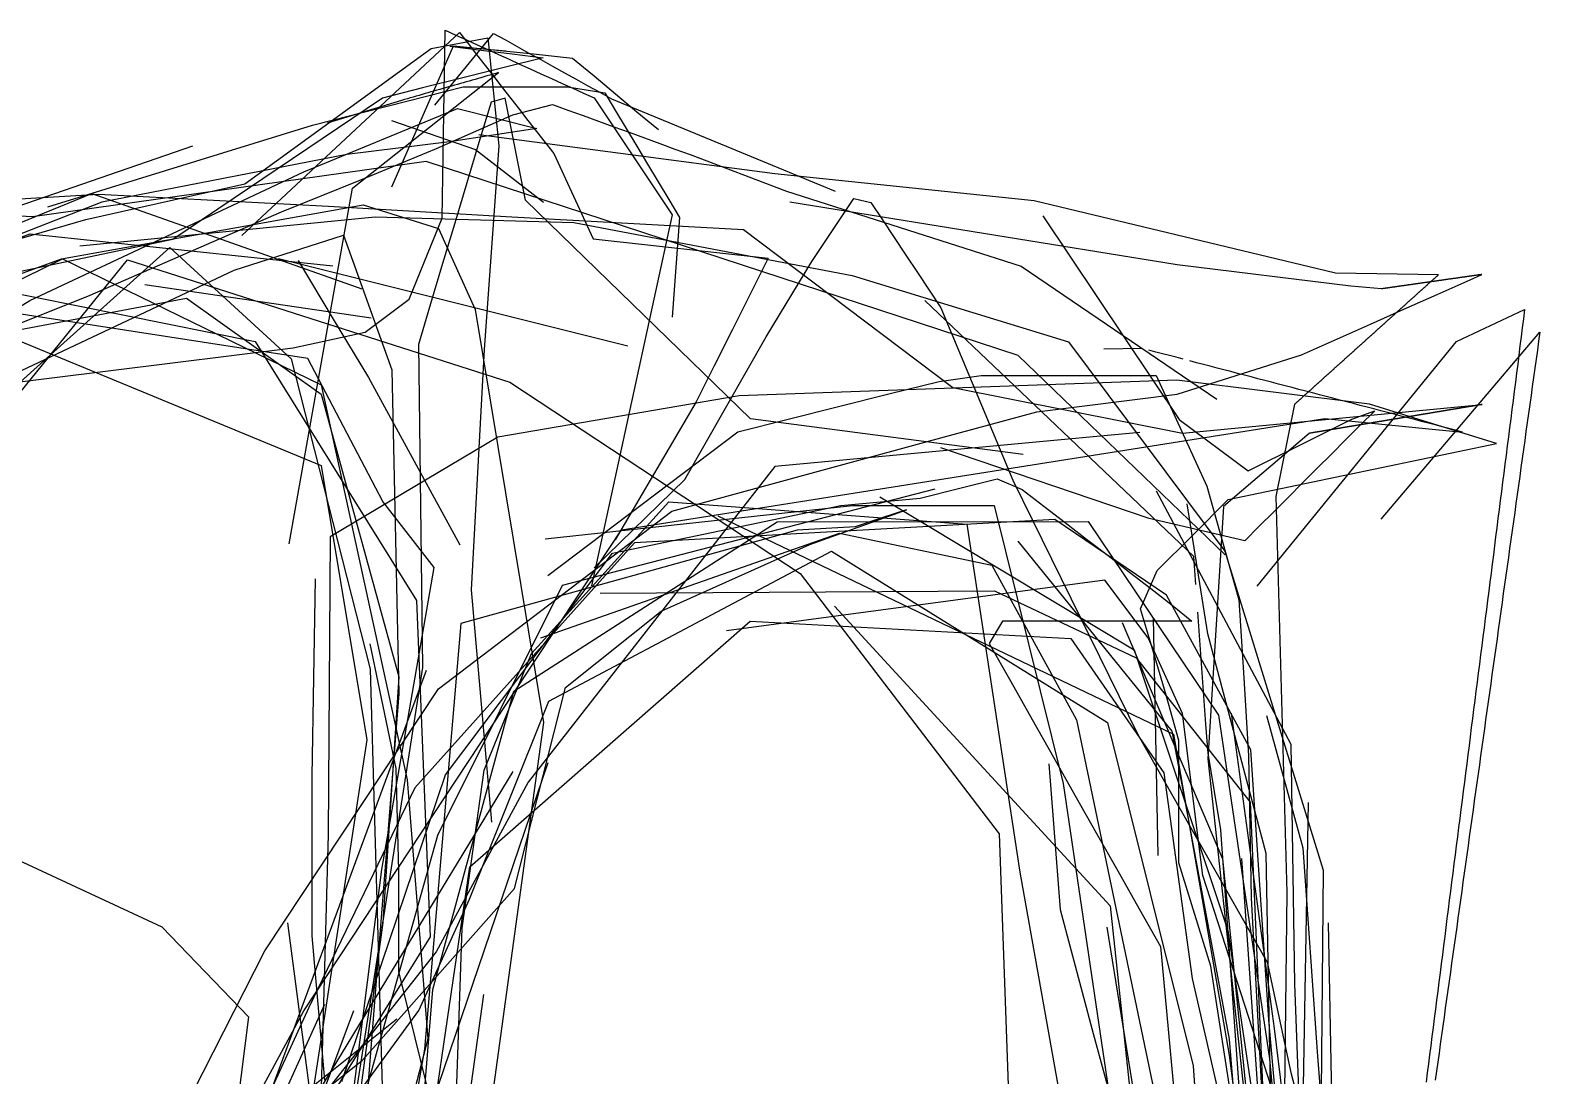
# Model space of a CAD drawing. Header units: metres. Extents: x 30 to 6769, y 117 to 5736.
# Drawn here: x 6068 to 6769, y 1889 to 2375 of the extents above; entities that cross this region are included whole.
import ezdxf

# ---------------------------------------------------------------- set-up
doc = ezdxf.new("R2010")
doc.units = ezdxf.units.M
for name, color, linetype in [('FLOOR_0', 1, 'Continuous'), ('FLOOR_1', 2, 'Continuous'), ('FLOOR_2', 3, 'Continuous')]:
    doc.layers.add(name, color=color, linetype=linetype)

msp = doc.modelspace()

# ---------------------------------------------------------------- linework, layer by layer
at = {"layer": 'FLOOR_0', "color": 2}
for points in [[(6020.99, 2206.25), (6190.38, 2227.38), (6223.9, 2234.54), (6244.38, 2249.9), (6259.67, 2287.5), (6261, 2374.84), (6265.94, 2372.59), (6270.89, 2370.34), (6275.84, 2368.09), (6280.78, 2365.85), (6285.73, 2363.6), (6290.68, 2361.35), (6295.62, 2359.1), (6300.57, 2356.85), (6305.51, 2354.6), (6310.46, 2352.35), (6315.41, 2350.1), (6320.35, 2347.85), (6325.3, 2345.6), (6330.25, 2343.35), (6366.44, 2289.08), (6328.92, 2116.77)], [(6023.51, 2266.49), (6094.18, 2286.98), (6168.05, 2303.41), (6254.51, 2366.35), (6280.87, 2371.33), (6282.54, 2354.6), (6284.22, 2337.88), (6285.89, 2321.16), (6279.18, 2226.58), (6273.08, 2114.98), (6282.57, 2007.03)], [(6188.54, 2136.31), (6218.02, 2301.47), (6285.85, 2355.13), (6284.48, 2354.74), (6283.12, 2354.35), (6281.75, 2353.96), (6280.38, 2353.57), (6279.02, 2353.18), (6277.65, 2352.79), (6276.28, 2352.4), (6274.92, 2352.01), (6273.55, 2351.62), (6272.18, 2351.22), (6270.81, 2350.83), (6269.45, 2350.44), (6268.08, 2350.05), (6266.71, 2349.66), (6265.35, 2349.27), (6263.98, 2348.88), (6262.61, 2348.49), (6261.24, 2348.1), (6259.88, 2347.71), (6258.51, 2347.32), (6257.14, 2346.93), (6255.78, 2346.54), (6254.41, 2346.14), (6253.04, 2345.75), (6251.67, 2345.36), (6250.31, 2344.97), (6248.94, 2344.58), (6247.57, 2344.19), (6246.21, 2343.8), (6244.84, 2343.41), (6243.47, 2343.02), (6242.11, 2342.63), (6240.74, 2342.24), (6206.27, 2331.65)], [(5443.68, 2058.73), (5482.23, 2053.27), (5526.26, 2046.66), (5609.57, 2046.66), (5749.88, 2053.37), (5816.4, 2058.34), (5831.21, 2070.46), (5846.02, 2082.59), (5860.83, 2094.71), (5875.64, 2106.84), (5915.06, 2155.06), (6068.22, 2249.26), (6195.38, 2308.98), (6266.72, 2338.46), (6303.54, 2329.25), (6263.01, 2323.02), (6215.43, 2317.07), (6101.62, 2294.94), (6003.77, 2256.73), (6019.9, 2262.59), (6036.03, 2268.46), (6052.16, 2274.33), (6068.29, 2280.2), (6208.87, 2265.42)], [(6143.74, 2321.05), (6010.92, 2275.17), (5928.9, 2261.38), (5775.27, 2267.72), (5608.97, 2280.49)], [(5922.18, 2288.22), (6100.1, 2298.65), (6206.9, 2293.14), (6291.98, 2288.22), (6399.5, 2282.21), (6496.82, 2208.94), (6603.45, 2187.75), (6742.49, 2200.98), (6742.3, 2200.95), (6742.12, 2200.92), (6741.94, 2200.89), (6741.76, 2200.86), (6741.58, 2200.83), (6741.4, 2200.8), (6741.22, 2200.77), (6741.04, 2200.74), (6740.86, 2200.71), (6740.68, 2200.68), (6740.5, 2200.65), (6740.31, 2200.62), (6740.13, 2200.59), (6739.95, 2200.56), (6739.77, 2200.53), (6739.59, 2200.5), (6739.41, 2200.47), (6739.23, 2200.44), (6739.05, 2200.41), (6738.87, 2200.38), (6738.69, 2200.35), (6738.51, 2200.32), (6738.33, 2200.29), (6738.14, 2200.26), (6737.96, 2200.23), (6737.78, 2200.2), (6737.6, 2200.17), (6737.42, 2200.14), (6737.24, 2200.11), (6737.06, 2200.08), (6736.88, 2200.05), (6736.7, 2200.02), (6736.52, 2199.99), (6736.34, 2199.96), (6736.15, 2199.93), (6735.97, 2199.9), (6735.79, 2199.87), (6735.61, 2199.84), (6735.43, 2199.81), (6735.25, 2199.78), (6735.07, 2199.75), (6734.89, 2199.72), (6734.71, 2199.69), (6734.53, 2199.66), (6734.35, 2199.62), (6734.16, 2199.59), (6733.98, 2199.56), (6733.8, 2199.53), (6733.62, 2199.5), (6733.44, 2199.47), (6733.26, 2199.44), (6733.08, 2199.41), (6732.9, 2199.38), (6732.72, 2199.35), (6732.54, 2199.32), (6732.36, 2199.29), (6732.17, 2199.26), (6731.99, 2199.23), (6731.81, 2199.2), (6731.63, 2199.17), (6731.45, 2199.14), (6731.27, 2199.11), (6731.09, 2199.08), (6730.91, 2199.05), (6730.73, 2199.02), (6730.55, 2198.99), (6730.37, 2198.96), (6730.19, 2198.93), (6730, 2198.9), (6729.82, 2198.87), (6729.64, 2198.84), (6729.46, 2198.81), (6729.28, 2198.78), (6729.1, 2198.75), (6728.92, 2198.72), (6728.74, 2198.69), (6728.56, 2198.66), (6728.38, 2198.63), (6728.2, 2198.6), (6728.01, 2198.57), (6727.83, 2198.54), (6727.65, 2198.51), (6727.47, 2198.48), (6727.29, 2198.45), (6727.11, 2198.42), (6726.93, 2198.39), (6726.75, 2198.36), (6726.57, 2198.33), (6726.39, 2198.3), (6726.21, 2198.27), (6726.02, 2198.24), (6725.84, 2198.21), (6725.66, 2198.18), (6725.48, 2198.15), (6725.3, 2198.12), (6725.12, 2198.09), (6724.94, 2198.06), (6724.76, 2198.03), (6724.58, 2198), (6724.4, 2197.97), (6724.22, 2197.94), (6724.03, 2197.91), (6723.85, 2197.88), (6723.67, 2197.85), (6723.49, 2197.82), (6723.31, 2197.79), (6723.13, 2197.75), (6722.95, 2197.72), (6722.77, 2197.69), (6722.59, 2197.66), (6722.41, 2197.63), (6722.23, 2197.6), (6722.05, 2197.57), (6721.86, 2197.54), (6721.68, 2197.51), (6721.5, 2197.48), (6721.32, 2197.45), (6721.14, 2197.42), (6720.96, 2197.39), (6720.78, 2197.36), (6720.6, 2197.33), (6720.42, 2197.3), (6720.24, 2197.27), (6720.06, 2197.24), (6719.87, 2197.21), (6719.69, 2197.18), (6719.51, 2197.15), (6719.33, 2197.12), (6719.15, 2197.09), (6718.97, 2197.06), (6718.79, 2197.03), (6718.61, 2197), (6718.43, 2196.97), (6718.25, 2196.94), (6718.07, 2196.91), (6717.88, 2196.88), (6717.7, 2196.85), (6717.52, 2196.82), (6717.34, 2196.79), (6717.16, 2196.76), (6716.98, 2196.73), (6716.8, 2196.7), (6716.62, 2196.67), (6716.44, 2196.64), (6716.26, 2196.61), (6716.08, 2196.58), (6715.89, 2196.55), (6715.71, 2196.52), (6715.53, 2196.49), (6715.35, 2196.46), (6715.17, 2196.43), (6714.99, 2196.4), (6714.81, 2196.37), (6714.63, 2196.34), (6714.45, 2196.31), (6714.27, 2196.28), (6714.09, 2196.25), (6713.9, 2196.22), (6713.72, 2196.19), (6713.54, 2196.16), (6713.36, 2196.13), (6713.18, 2196.1), (6713, 2196.07), (6712.82, 2196.04), (6712.64, 2196.01), (6712.46, 2195.98), (6712.28, 2195.95), (6712.1, 2195.91), (6711.92, 2195.88), (6711.73, 2195.85), (6711.55, 2195.82), (6711.37, 2195.79), (6711.19, 2195.76), (6711.01, 2195.73), (6710.83, 2195.7), (6710.65, 2195.67), (6710.47, 2195.64), (6710.29, 2195.61), (6710.11, 2195.58), (6709.93, 2195.55), (6709.74, 2195.52), (6709.56, 2195.49), (6709.38, 2195.46), (6709.2, 2195.43), (6709.02, 2195.4), (6708.84, 2195.37), (6708.66, 2195.34), (6708.48, 2195.31), (6708.3, 2195.28), (6708.12, 2195.25), (6707.94, 2195.22), (6707.75, 2195.19), (6707.57, 2195.16), (6707.39, 2195.13), (6707.21, 2195.1), (6707.03, 2195.07), (6706.85, 2195.04), (6706.67, 2195.01), (6706.49, 2194.98), (6706.31, 2194.95), (6706.13, 2194.92), (6705.95, 2194.89), (6705.76, 2194.86), (6705.58, 2194.83), (6705.4, 2194.8), (6705.22, 2194.77), (6705.04, 2194.74), (6704.86, 2194.71), (6704.68, 2194.68), (6704.5, 2194.65), (6704.32, 2194.62), (6704.14, 2194.59), (6703.96, 2194.56), (6703.78, 2194.53), (6703.59, 2194.5), (6703.41, 2194.47), (6703.23, 2194.44), (6703.05, 2194.41), (6702.87, 2194.38), (6702.69, 2194.35), (6702.51, 2194.32), (6702.33, 2194.29), (6702.15, 2194.26), (6701.97, 2194.23), (6701.79, 2194.2), (6701.6, 2194.17), (6701.42, 2194.14), (6701.24, 2194.11), (6701.06, 2194.07), (6700.88, 2194.04), (6700.7, 2194.01), (6700.52, 2193.98), (6700.34, 2193.95), (6700.16, 2193.92), (6699.98, 2193.89), (6699.8, 2193.86), (6699.61, 2193.83), (6699.43, 2193.8), (6699.25, 2193.77), (6699.07, 2193.74), (6698.89, 2193.71), (6698.71, 2193.68), (6698.53, 2193.65), (6698.35, 2193.62), (6698.17, 2193.59), (6697.99, 2193.56), (6697.81, 2193.53), (6697.62, 2193.5), (6697.44, 2193.47), (6697.26, 2193.44), (6697.08, 2193.41), (6696.9, 2193.38), (6696.72, 2193.35), (6696.54, 2193.32), (6696.36, 2193.29), (6696.18, 2193.26), (6696, 2193.23), (6695.82, 2193.2), (6695.63, 2193.17), (6695.45, 2193.14), (6695.27, 2193.11), (6695.09, 2193.08), (6694.91, 2193.05), (6694.73, 2193.02), (6694.55, 2192.99), (6694.37, 2192.96), (6694.19, 2192.93), (6694.01, 2192.9), (6693.83, 2192.87), (6693.65, 2192.84), (6693.46, 2192.81), (6693.28, 2192.78), (6693.1, 2192.75), (6692.92, 2192.72), (6692.74, 2192.69), (6692.56, 2192.66), (6692.38, 2192.63), (6692.2, 2192.6), (6692.02, 2192.57), (6691.84, 2192.54), (6691.66, 2192.51), (6691.47, 2192.48), (6691.29, 2192.45), (6691.11, 2192.42), (6690.93, 2192.39), (6690.75, 2192.36), (6690.57, 2192.33), (6690.39, 2192.3), (6690.21, 2192.27), (6690.03, 2192.23), (6689.85, 2192.2), (6689.67, 2192.17), (6689.48, 2192.14), (6689.3, 2192.11), (6689.12, 2192.08), (6688.94, 2192.05), (6688.76, 2192.02), (6688.58, 2191.99), (6688.4, 2191.96), (6688.22, 2191.93), (6688.04, 2191.9), (6687.86, 2191.87), (6687.68, 2191.84), (6687.49, 2191.81), (6687.31, 2191.78), (6687.13, 2191.75), (6686.95, 2191.72), (6686.77, 2191.69), (6686.59, 2191.66), (6686.41, 2191.63), (6686.23, 2191.6), (6686.05, 2191.57), (6685.87, 2191.54), (6685.69, 2191.51), (6685.51, 2191.48), (6685.32, 2191.45), (6685.14, 2191.42), (6684.96, 2191.39), (6684.78, 2191.36), (6684.6, 2191.33), (6684.42, 2191.3), (6684.24, 2191.27), (6684.06, 2191.24), (6683.88, 2191.21), (6683.7, 2191.18), (6683.52, 2191.15), (6683.33, 2191.12), (6683.15, 2191.09), (6682.97, 2191.06), (6682.79, 2191.03), (6682.61, 2191), (6682.43, 2190.97), (6682.25, 2190.94), (6682.07, 2190.91), (6681.89, 2190.88), (6681.71, 2190.85), (6681.53, 2190.82), (6681.34, 2190.79), (6681.16, 2190.76), (6680.98, 2190.73), (6680.8, 2190.7), (6680.62, 2190.67), (6680.44, 2190.64), (6680.26, 2190.61), (6680.08, 2190.58), (6679.9, 2190.55), (6679.72, 2190.52), (6679.54, 2190.49), (6679.35, 2190.46), (6679.17, 2190.43), (6678.99, 2190.39), (6678.81, 2190.36), (6678.63, 2190.33), (6678.45, 2190.3), (6678.27, 2190.27), (6678.09, 2190.24), (6677.91, 2190.21), (6677.73, 2190.18), (6677.55, 2190.15), (6677.36, 2190.12), (6677.18, 2190.09), (6677, 2190.06), (6676.82, 2190.03), (6676.64, 2190), (6676.46, 2189.97), (6676.28, 2189.94), (6676.1, 2189.91), (6675.92, 2189.88), (6675.74, 2189.85), (6675.56, 2189.82), (6675.38, 2189.79), (6675.19, 2189.76), (6675.01, 2189.73), (6674.83, 2189.7), (6674.65, 2189.67), (6674.47, 2189.64), (6674.29, 2189.61), (6674.11, 2189.58), (6673.93, 2189.55), (6673.75, 2189.52), (6673.57, 2189.49), (6673.39, 2189.46), (6673.2, 2189.43), (6673.02, 2189.4), (6672.84, 2189.37), (6672.66, 2189.34), (6672.48, 2189.31), (6672.3, 2189.28), (6672.12, 2189.25), (6671.94, 2189.22), (6671.76, 2189.19), (6671.58, 2189.16), (6671.4, 2189.13), (6671.21, 2189.1), (6671.03, 2189.07), (6670.85, 2189.04), (6670.67, 2189.01), (6670.49, 2188.98), (6670.31, 2188.95), (6670.13, 2188.92), (6669.95, 2188.89), (6669.77, 2188.86), (6669.59, 2188.83), (6669.41, 2188.8), (6669.22, 2188.77), (6669.04, 2188.74), (6668.86, 2188.71), (6668.68, 2188.68), (6668.5, 2188.65), (6668.32, 2188.62), (6668.14, 2188.59), (6667.96, 2188.55), (6667.78, 2188.52), (6667.6, 2188.49), (6667.42, 2188.46), (6667.24, 2188.43), (6667.05, 2188.4), (6666.87, 2188.37), (6666.69, 2188.34), (6666.51, 2188.31), (6666.33, 2188.28), (6666.15, 2188.25), (6665.97, 2188.22), (6665.79, 2188.19), (6665.61, 2188.16), (6665.43, 2188.13), (6665.25, 2188.1), (6665.06, 2188.07), (6664.88, 2188.04), (6664.7, 2188.01), (6664.52, 2187.98), (6664.34, 2187.95), (6664.16, 2187.92), (6663.98, 2187.89), (6663.8, 2187.86), (6663.62, 2187.83), (6663.44, 2187.8), (6663.26, 2187.77), (6663.07, 2187.74), (6662.89, 2187.71), (6662.71, 2187.68), (6662.53, 2187.65), (6662.35, 2187.62), (6662.17, 2187.59), (6622.46, 2153.61), (6615.11, 2036.39), (6635.23, 1850.71)], [(6056.47, 2282.41), (6096.9, 2298.96), (6222.28, 2254.68)], [(6100.94, 1797.04), (6177.34, 1947.2), (6257.95, 2068.97), (6366.21, 2151.45), (6483.78, 2183.46), (6535.74, 2197.63), (6600.96, 2205.8), (6658.71, 2224.11), (6690.75, 2238.35), (6706.19, 2245.22), (6721.63, 2252.08), (6737.07, 2258.95), (6742.38, 2261.36), (6742.12, 2261.32), (6741.87, 2261.28), (6741.62, 2261.25), (6741.37, 2261.21), (6741.12, 2261.18), (6740.86, 2261.14), (6740.61, 2261.1), (6740.36, 2261.07), (6740.11, 2261.03), (6739.86, 2261), (6739.61, 2260.96), (6739.35, 2260.92), (6739.1, 2260.89), (6738.85, 2260.85), (6738.6, 2260.82), (6738.35, 2260.78), (6738.09, 2260.74), (6737.84, 2260.71), (6737.59, 2260.67), (6737.34, 2260.64), (6737.09, 2260.6), (6736.84, 2260.56), (6736.58, 2260.53), (6736.33, 2260.49), (6736.08, 2260.46), (6735.83, 2260.42), (6735.58, 2260.38), (6735.33, 2260.35), (6735.07, 2260.31), (6734.82, 2260.28), (6734.57, 2260.24), (6734.32, 2260.2), (6734.07, 2260.17), (6733.81, 2260.13), (6733.56, 2260.1), (6733.31, 2260.06), (6733.06, 2260.02), (6732.81, 2259.99), (6732.56, 2259.95), (6732.3, 2259.92), (6732.05, 2259.88), (6731.8, 2259.84), (6731.55, 2259.81), (6731.3, 2259.77), (6731.04, 2259.74), (6730.79, 2259.7), (6730.54, 2259.66), (6730.29, 2259.63), (6730.04, 2259.59), (6729.79, 2259.56), (6729.53, 2259.52), (6729.28, 2259.48), (6729.03, 2259.45), (6728.78, 2259.41), (6728.53, 2259.38), (6728.28, 2259.34), (6728.02, 2259.3), (6727.77, 2259.27), (6727.52, 2259.23), (6727.27, 2259.2), (6727.02, 2259.16), (6726.76, 2259.13), (6726.51, 2259.09), (6726.26, 2259.05), (6726.01, 2259.02), (6725.76, 2258.98), (6725.51, 2258.95), (6725.25, 2258.91), (6725, 2258.87), (6724.75, 2258.84), (6724.5, 2258.8), (6724.25, 2258.77), (6724, 2258.73), (6723.74, 2258.69), (6723.49, 2258.66), (6723.24, 2258.62), (6722.99, 2258.59), (6722.74, 2258.55), (6722.48, 2258.51), (6722.23, 2258.48), (6721.98, 2258.44), (6721.73, 2258.41), (6721.48, 2258.37), (6721.23, 2258.33), (6720.97, 2258.3), (6720.72, 2258.26), (6720.47, 2258.23), (6720.22, 2258.19), (6719.97, 2258.15), (6719.71, 2258.12), (6719.46, 2258.08), (6719.21, 2258.05), (6718.96, 2258.01), (6718.71, 2257.97), (6718.46, 2257.94), (6718.2, 2257.9), (6717.95, 2257.87), (6717.7, 2257.83), (6717.45, 2257.79), (6717.2, 2257.76), (6716.95, 2257.72), (6716.69, 2257.69), (6716.44, 2257.65), (6716.19, 2257.61), (6715.94, 2257.58), (6715.69, 2257.54), (6715.43, 2257.51), (6715.18, 2257.47), (6714.93, 2257.43), (6714.68, 2257.4), (6714.43, 2257.36), (6714.18, 2257.33), (6713.92, 2257.29), (6713.67, 2257.25), (6713.42, 2257.22), (6713.17, 2257.18), (6712.92, 2257.15), (6712.67, 2257.11), (6712.41, 2257.07), (6712.16, 2257.04), (6711.91, 2257), (6711.66, 2256.97), (6711.41, 2256.93), (6711.15, 2256.89), (6710.9, 2256.86), (6710.65, 2256.82), (6710.4, 2256.79), (6710.15, 2256.75), (6709.9, 2256.71), (6709.64, 2256.68), (6709.39, 2256.64), (6709.14, 2256.61), (6708.89, 2256.57), (6708.64, 2256.53), (6708.38, 2256.5), (6708.13, 2256.46), (6707.88, 2256.43), (6707.63, 2256.39), (6707.38, 2256.35), (6707.13, 2256.32), (6706.87, 2256.28), (6706.62, 2256.25), (6706.37, 2256.21), (6706.12, 2256.17), (6705.87, 2256.14), (6705.62, 2256.1), (6705.36, 2256.07), (6705.11, 2256.03), (6704.86, 2255.99), (6704.61, 2255.96), (6704.36, 2255.92), (6704.1, 2255.89), (6703.85, 2255.85), (6703.6, 2255.81), (6703.35, 2255.78), (6703.1, 2255.74), (6702.85, 2255.71), (6702.59, 2255.67), (6702.34, 2255.63), (6702.09, 2255.6), (6701.84, 2255.56), (6701.59, 2255.53), (6701.33, 2255.49), (6701.08, 2255.45), (6700.83, 2255.42), (6700.58, 2255.38), (6700.33, 2255.35), (6700.08, 2255.31), (6699.82, 2255.27), (6699.57, 2255.24), (6699.32, 2255.2), (6699.07, 2255.17), (6698.82, 2255.13), (6698.57, 2255.09), (6698.31, 2255.06), (6698.06, 2255.02), (6697.81, 2254.99), (6697.56, 2254.95), (6697.31, 2254.91), (6697.05, 2254.88), (6696.8, 2254.84), (6696.55, 2254.81), (6696.3, 2254.77), (6696.05, 2254.73), (6695.8, 2254.7), (6681.6, 2255.94), (6600.89, 2265.87), (6421.1, 2294.93)], [(6269.18, 1337.06), (6232.2, 1500.74), (6229.21, 1551.65), (6226.21, 1602.55), (6224.23, 1725.59), (6243.35, 1782.98), (6255.37, 1929.35), (6292.89, 2067.79), (6415.26, 2146.52), (6559.62, 2146.71), (6620.14, 2056.78), (6643.86, 1897.12), (6655.35, 1771.5), (6602.71, 1627.11)], [(6626.01, 2057.68), (6645.95, 1911.25), (6655.35, 1834.03), (6655.35, 1812.25), (6655.35, 1790.46), (6655.35, 1768.68)], [(6206.02, 1822.18), (6187.99, 1960.29)]]:
    msp.add_lwpolyline(points, dxfattribs=at)
at = {"layer": 'FLOOR_0', "color": 3}
for points in [[(6166.57, 2279.45), (6267.66, 2373.79), (6271.64, 2368.68), (6275.62, 2363.56), (6279.6, 2358.44), (6283.58, 2353.32), (6287.55, 2348.21), (6291.53, 2343.09), (6295.51, 2337.97), (6299.49, 2332.85), (6303.47, 2327.73), (6307.45, 2322.62), (6311.43, 2317.5), (6329.79, 2277.98), (6410.96, 2268.88), (6402.63, 2252.22), (6394.31, 2235.55), (6385.98, 2218.89), (6377.65, 2202.22), (6339.98, 2138.09)], [(5144.3, 2161.57), (5201.11, 2289.51), (5244.89, 2342.82), (5275.66, 2321.5), (5306.43, 2300.17), (5337.2, 2278.85), (5367.97, 2257.53), (5495.78, 2271.74), (5595.18, 2275.3), (5666.19, 2268.19), (5687.49, 2253.97), (5708.79, 2239.76), (5730.09, 2225.54), (5751.4, 2211.32), (5776.25, 2168.67), (5804.65, 2097.59), (5918.26, 2097.59), (6021.21, 2154.46), (6113.52, 2268.19), (6291.03, 2211.32), (6425.94, 2122.47), (6518.25, 2001.64), (6525.35, 1802.61), (6408.19, 1628.46)], [(6623.29, 2131.16), (6527.09, 2223.82), (6252.28, 2313.88), (6069.33, 2288.22), (5838.14, 2300.04), (5612.85, 2294.93), (5315.03, 2301.64)], [(6017.55, 2194.83), (6162.99, 2263.37), (6213.89, 2279.6), (6236.19, 2217.11), (6239.55, 2066.56), (6224.43, 1876.5), (6212.28, 1811.67), (6137.14, 1749.74), (6010.83, 1732.33), (5978.04, 1723.39), (5960.62, 1682.21), (5959.74, 1562.85)], [(5995.58, 2225.62), (6083.35, 2268.62), (6203.39, 2210.18), (6243.45, 2026.66), (6252.96, 1906.43), (6220.3, 1780.8)], [(5370.9, 2056.89), (5460.93, 2037.4), (5569.2, 2021.63), (5672.17, 2013.12), (5779.09, 2018.71), (5878.41, 2061.1), (5952.43, 2175.41), (6049.76, 2255.03), (6172.77, 2230.19), (6247.75, 2110.03), (6254.07, 1953.73), (6160.85, 1803.68)], [(5948.43, 1636.33), (6047.3, 1739.64), (6212.72, 1836.5), (6231.66, 1985.08), (6255.99, 2125.21), (6232.06, 2155.99), (6197.19, 2222.31), (6017.87, 2250.05), (5947.93, 2188.95)], [(6236.3, 1715.93), (6264.09, 1818.04), (6268.89, 1957.75), (6279.09, 2031.14), (6301.14, 2085.42), (6364.89, 2155.83), (6503.27, 2145.35), (6527.93, 1983.79), (6555.43, 1829.27), (6588.19, 1711.5)], [(6307.53, 2138.62), (6450.25, 2154.02), (6515.9, 2154.02), (6548.05, 2024.96), (6576.99, 1829.14), (6593.51, 1766.53), (6609.31, 1730.94), (6608.41, 1613.11), (6559.71, 1442.46)], [(6541.34, 2034.09), (6546.63, 1966.45), (6561.97, 1908.87), (6584.93, 1824.14), (6621.82, 1670.88), (6637.55, 1504.48), (6510.46, 1370.69)], [(6278.9, 1926.9), (6252.96, 1740.47)], [(6125.23, 1705.41), (6126.67, 1734.4), (6135.24, 1745.11), (6143.81, 1755.83), (6152.39, 1766.55), (6160.96, 1777.27), (6169.53, 1787.99), (6218.6, 1919.56)]]:
    msp.add_lwpolyline(points, dxfattribs=at)
at = {"layer": 'FLOOR_0', "color": 1}
for points in [[(6256.18, 2340.02), (6283.53, 2373.37), (6289, 2370.32), (6294.48, 2367.28), (6299.95, 2364.24), (6305.43, 2361.19), (6310.91, 2358.15), (6316.38, 2355.11), (6321.86, 2352.07), (6327.33, 2349.02), (6332.81, 2345.98), (6338.28, 2342.94), (6442.06, 2300.05)], [(6236.12, 2332.88), (6275.18, 2319.39), (6306.62, 2294.92)], [(6276.63, 2326.43), (6414.12, 2308.35), (6534.59, 2295.68), (6674.4, 2262.16), (6722.35, 2261.32), (6722.2, 2261.18), (6722.05, 2261.05), (6721.9, 2260.91), (6721.75, 2260.78), (6721.6, 2260.64), (6721.45, 2260.51), (6721.3, 2260.37), (6721.15, 2260.24), (6721, 2260.1), (6720.85, 2259.97), (6720.7, 2259.83), (6720.55, 2259.7), (6720.4, 2259.56), (6720.25, 2259.43), (6720.1, 2259.29), (6719.95, 2259.16), (6719.8, 2259.02), (6719.65, 2258.89), (6719.5, 2258.75), (6719.35, 2258.62), (6719.2, 2258.48), (6719.05, 2258.35), (6718.9, 2258.21), (6718.75, 2258.08), (6718.6, 2257.94), (6718.45, 2257.81), (6718.3, 2257.67), (6718.15, 2257.54), (6718, 2257.4), (6717.85, 2257.27), (6717.7, 2257.13), (6717.55, 2257), (6717.4, 2256.86), (6717.25, 2256.73), (6717.1, 2256.59), (6716.95, 2256.46), (6716.8, 2256.32), (6716.65, 2256.19), (6716.5, 2256.05), (6716.35, 2255.92), (6716.2, 2255.78), (6716.05, 2255.65), (6715.9, 2255.51), (6715.75, 2255.38), (6715.6, 2255.24), (6715.45, 2255.11), (6715.3, 2254.97), (6715.15, 2254.84), (6715, 2254.7), (6714.85, 2254.57), (6714.7, 2254.43), (6714.55, 2254.3), (6714.4, 2254.16), (6714.25, 2254.03), (6714.1, 2253.89), (6713.95, 2253.76), (6713.8, 2253.62), (6713.65, 2253.49), (6713.5, 2253.35), (6713.35, 2253.22), (6713.2, 2253.08), (6713.05, 2252.95), (6712.9, 2252.81), (6712.75, 2252.68), (6712.6, 2252.54), (6712.45, 2252.41), (6712.3, 2252.27), (6712.15, 2252.14), (6712, 2252), (6711.85, 2251.87), (6711.7, 2251.73), (6711.55, 2251.6), (6711.4, 2251.46), (6711.25, 2251.33), (6711.1, 2251.19), (6710.95, 2251.06), (6710.8, 2250.92), (6710.65, 2250.79), (6710.5, 2250.65), (6710.35, 2250.52), (6710.2, 2250.38), (6710.05, 2250.25), (6709.9, 2250.11), (6709.75, 2249.98), (6709.6, 2249.84), (6709.45, 2249.71), (6709.3, 2249.57), (6709.15, 2249.44), (6709, 2249.3), (6708.85, 2249.17), (6708.7, 2249.03), (6708.55, 2248.9), (6708.4, 2248.76), (6708.25, 2248.62), (6708.1, 2248.49), (6707.95, 2248.35), (6707.8, 2248.22), (6707.65, 2248.08), (6707.5, 2247.95), (6707.35, 2247.81), (6707.2, 2247.68), (6707.05, 2247.54), (6706.9, 2247.41), (6706.75, 2247.27), (6706.6, 2247.14), (6706.45, 2247), (6706.3, 2246.87), (6706.15, 2246.73), (6706, 2246.6), (6705.85, 2246.46), (6705.7, 2246.33), (6705.55, 2246.19), (6705.4, 2246.06), (6705.25, 2245.92), (6705.1, 2245.79), (6704.95, 2245.65), (6704.8, 2245.52), (6704.65, 2245.38), (6704.5, 2245.25), (6704.35, 2245.11), (6704.2, 2244.98), (6704.05, 2244.84), (6703.9, 2244.71), (6703.75, 2244.57), (6703.6, 2244.44), (6703.45, 2244.3), (6703.3, 2244.17), (6703.15, 2244.03), (6703, 2243.9), (6702.85, 2243.76), (6702.7, 2243.63), (6702.55, 2243.49), (6702.4, 2243.36), (6702.25, 2243.22), (6702.1, 2243.09), (6701.95, 2242.95), (6701.8, 2242.82), (6701.65, 2242.68), (6701.5, 2242.55), (6701.35, 2242.41), (6701.2, 2242.28), (6701.05, 2242.14), (6700.9, 2242.01), (6700.75, 2241.87), (6700.6, 2241.74), (6700.45, 2241.6), (6700.3, 2241.47), (6700.15, 2241.33), (6700, 2241.2), (6699.85, 2241.06), (6699.7, 2240.93), (6699.55, 2240.79), (6699.4, 2240.66), (6699.25, 2240.52), (6699.11, 2240.39), (6698.96, 2240.25), (6698.81, 2240.12), (6698.66, 2239.98), (6698.51, 2239.85), (6698.36, 2239.71), (6698.21, 2239.58), (6698.06, 2239.44), (6697.91, 2239.31), (6697.76, 2239.17), (6697.61, 2239.04), (6697.46, 2238.9), (6697.31, 2238.77), (6697.16, 2238.63), (6697.01, 2238.5), (6696.86, 2238.36), (6696.71, 2238.23), (6696.56, 2238.09), (6696.41, 2237.96), (6696.26, 2237.82), (6696.11, 2237.69), (6695.96, 2237.55), (6695.81, 2237.42), (6695.66, 2237.28), (6695.51, 2237.15), (6695.36, 2237.01), (6695.21, 2236.88), (6695.06, 2236.74), (6694.91, 2236.61), (6694.76, 2236.47), (6694.61, 2236.34), (6694.46, 2236.2), (6694.31, 2236.07), (6694.16, 2235.93), (6694.01, 2235.8), (6693.86, 2235.66), (6693.71, 2235.53), (6693.56, 2235.39), (6693.41, 2235.26), (6693.26, 2235.12), (6693.11, 2234.99), (6692.96, 2234.85), (6692.81, 2234.72), (6692.66, 2234.58), (6692.51, 2234.45), (6692.36, 2234.31), (6692.21, 2234.18), (6692.06, 2234.04), (6691.91, 2233.9), (6691.76, 2233.77), (6691.61, 2233.63), (6691.46, 2233.5), (6691.31, 2233.36), (6691.16, 2233.23), (6691.01, 2233.09), (6690.86, 2232.96), (6690.71, 2232.82), (6690.56, 2232.69), (6690.41, 2232.55), (6690.26, 2232.42), (6690.11, 2232.28), (6689.96, 2232.15), (6689.81, 2232.01), (6689.66, 2231.88), (6689.51, 2231.74), (6689.36, 2231.61), (6689.21, 2231.47), (6689.06, 2231.34), (6688.91, 2231.2), (6688.76, 2231.07), (6688.61, 2230.93), (6688.46, 2230.8), (6688.31, 2230.66), (6688.16, 2230.53), (6688.01, 2230.39), (6687.86, 2230.26), (6687.71, 2230.12), (6687.56, 2229.99), (6687.41, 2229.85), (6687.26, 2229.72), (6687.11, 2229.58), (6686.96, 2229.45), (6686.81, 2229.31), (6686.66, 2229.18), (6686.51, 2229.04), (6686.36, 2228.91), (6686.21, 2228.77), (6686.06, 2228.64), (6685.91, 2228.5), (6685.76, 2228.37), (6685.61, 2228.23), (6685.46, 2228.1), (6685.31, 2227.96), (6685.16, 2227.83), (6685.01, 2227.69), (6684.86, 2227.56), (6684.71, 2227.42), (6684.56, 2227.29), (6684.41, 2227.15), (6684.26, 2227.02), (6684.11, 2226.88), (6683.96, 2226.75), (6683.81, 2226.61), (6683.66, 2226.48), (6683.51, 2226.34), (6683.36, 2226.21), (6683.21, 2226.07), (6683.06, 2225.94), (6682.91, 2225.8), (6682.76, 2225.67), (6682.61, 2225.53), (6682.46, 2225.4), (6682.31, 2225.26), (6682.16, 2225.13), (6682.01, 2224.99), (6681.86, 2224.86), (6681.71, 2224.72), (6681.56, 2224.59), (6681.41, 2224.45), (6681.26, 2224.32), (6681.11, 2224.18), (6680.96, 2224.05), (6680.81, 2223.91), (6680.66, 2223.78), (6680.51, 2223.64), (6680.36, 2223.51), (6680.21, 2223.37), (6680.06, 2223.24), (6679.91, 2223.1), (6679.76, 2222.97), (6679.61, 2222.83), (6679.46, 2222.7), (6679.31, 2222.56), (6679.16, 2222.43), (6679.01, 2222.29), (6678.86, 2222.16), (6678.71, 2222.02), (6678.56, 2221.89), (6678.41, 2221.75), (6678.26, 2221.62), (6678.11, 2221.48), (6677.96, 2221.35), (6677.81, 2221.21), (6677.66, 2221.08), (6677.51, 2220.94), (6677.36, 2220.81), (6677.21, 2220.67), (6677.06, 2220.54), (6676.91, 2220.4), (6676.76, 2220.27), (6676.61, 2220.13), (6676.46, 2220), (6676.31, 2219.86), (6676.16, 2219.73), (6676.01, 2219.59), (6675.86, 2219.46), (6675.71, 2219.32), (6675.56, 2219.19), (6675.41, 2219.05), (6675.26, 2218.91), (6675.11, 2218.78), (6674.96, 2218.64), (6674.81, 2218.51), (6674.66, 2218.37), (6674.51, 2218.24), (6674.36, 2218.1), (6674.21, 2217.97), (6674.06, 2217.83), (6673.91, 2217.7), (6673.76, 2217.56), (6673.61, 2217.43), (6673.46, 2217.29), (6673.31, 2217.16), (6673.16, 2217.02), (6673.01, 2216.89), (6672.86, 2216.75), (6672.71, 2216.62), (6672.56, 2216.48), (6672.41, 2216.35), (6672.26, 2216.21), (6672.11, 2216.08), (6671.96, 2215.94), (6671.81, 2215.81), (6671.66, 2215.67), (6671.51, 2215.54), (6671.36, 2215.4), (6671.21, 2215.27), (6671.06, 2215.13), (6670.91, 2215), (6670.76, 2214.86), (6670.61, 2214.73), (6670.46, 2214.59), (6670.31, 2214.46), (6670.16, 2214.32), (6670.01, 2214.19), (6669.86, 2214.05), (6669.71, 2213.92), (6669.56, 2213.78), (6669.41, 2213.65), (6669.26, 2213.51), (6669.11, 2213.38), (6668.96, 2213.24), (6668.81, 2213.11), (6668.66, 2212.97), (6668.51, 2212.84), (6668.36, 2212.7), (6668.21, 2212.57), (6668.06, 2212.43), (6667.91, 2212.3), (6667.76, 2212.16), (6667.61, 2212.03), (6667.46, 2211.89), (6667.31, 2211.76), (6667.16, 2211.62), (6667.01, 2211.49), (6666.86, 2211.35), (6666.71, 2211.22), (6666.56, 2211.08), (6666.41, 2210.95), (6666.26, 2210.81), (6666.11, 2210.68), (6665.96, 2210.54), (6665.81, 2210.41), (6665.66, 2210.27), (6665.51, 2210.14), (6665.36, 2210), (6665.21, 2209.87), (6665.06, 2209.73), (6664.91, 2209.6), (6664.76, 2209.46), (6664.61, 2209.33), (6664.46, 2209.19), (6664.31, 2209.06), (6664.16, 2208.92), (6664.01, 2208.79), (6663.86, 2208.65), (6663.71, 2208.52), (6663.56, 2208.38), (6663.41, 2208.25), (6663.26, 2208.11), (6663.11, 2207.98), (6662.96, 2207.84), (6662.81, 2207.71), (6662.66, 2207.57), (6662.51, 2207.44), (6662.36, 2207.3), (6662.21, 2207.17), (6662.06, 2207.03), (6661.91, 2206.9), (6661.76, 2206.76), (6661.61, 2206.63), (6661.46, 2206.49), (6661.31, 2206.36), (6661.16, 2206.22), (6661.01, 2206.09), (6660.86, 2205.95), (6660.71, 2205.82), (6660.56, 2205.68), (6660.41, 2205.55), (6660.26, 2205.41), (6660.11, 2205.28), (6659.96, 2205.14), (6659.81, 2205.01), (6659.66, 2204.87), (6659.51, 2204.74), (6659.36, 2204.6), (6659.21, 2204.47), (6659.06, 2204.33), (6658.91, 2204.19), (6658.76, 2204.06), (6658.61, 2203.92), (6658.46, 2203.79), (6658.31, 2203.65), (6658.16, 2203.52), (6658.01, 2203.38), (6657.86, 2203.25), (6657.71, 2203.11), (6657.56, 2202.98), (6657.41, 2202.84), (6657.26, 2202.71), (6657.11, 2202.57), (6656.96, 2202.44), (6656.81, 2202.3), (6656.66, 2202.17), (6656.51, 2202.03), (6656.36, 2201.9), (6656.21, 2201.76), (6656.06, 2201.63), (6655.91, 2201.49), (6655.76, 2201.36), (6655.61, 2201.22), (6655.46, 2201.09), (6646.81, 2158.24), (6651.86, 1974.31), (6649.54, 1775.54)], [(5980.85, 2231.42), (6082.87, 2268.7), (6222.9, 2293.74), (6257.92, 2282.68), (6274.99, 2245.1), (6306.62, 2053.28), (6281.91, 1872.81)], [(6538.52, 2288.66), (6601.8, 2194.03), (6633.89, 2170.13), (6657.96, 2182.16), (6682.02, 2194.2), (6692.67, 2198.07), (6685.97, 2191.36), (6679.27, 2184.66), (6672.57, 2177.95), (6665.86, 2171.25), (6659.16, 2164.54), (6652.46, 2157.84), (6645.76, 2151.13), (6639.06, 2144.43), (6632.36, 2137.73), (6587.95, 2148.1), (6491.25, 2180.86)], [(6345.87, 2228.03), (6183.56, 2268.68)], [(6121.63, 2256.79), (6226.63, 2241.25)], [(6695.68, 2147.75), (6769.33, 2234.52), (6768.78, 2230.36), (6768.19, 2226.17), (6767.61, 2221.98), (6767.02, 2217.8), (6766.44, 2213.61), (6765.85, 2209.43), (6765.27, 2205.24), (6764.68, 2201.05), (6764.1, 2196.87), (6763.51, 2192.68), (6762.92, 2188.5), (6762.34, 2184.31), (6761.75, 2180.13), (6761.17, 2175.94), (6760.58, 2171.75), (6760, 2167.57), (6759.41, 2163.38), (6758.83, 2159.2), (6758.24, 2155.01), (6757.66, 2150.82), (6757.07, 2146.64), (6756.49, 2142.45), (6755.9, 2138.27), (6755.31, 2134.08), (6754.73, 2129.89), (6754.14, 2125.71), (6753.56, 2121.52), (6752.97, 2117.34), (6752.39, 2113.15), (6751.8, 2108.97), (6751.22, 2104.78), (6750.63, 2100.59), (6750.05, 2096.41), (6749.46, 2092.22), (6748.88, 2088.04), (6748.29, 2083.85), (6747.7, 2079.66), (6747.12, 2075.48), (6746.53, 2071.29), (6745.95, 2067.11), (6745.36, 2062.92), (6744.78, 2058.73), (6744.19, 2054.55), (6743.61, 2050.36), (6743.02, 2046.18), (6742.44, 2041.99), (6741.85, 2037.81), (6741.27, 2033.62), (6740.68, 2029.43), (6740.09, 2025.25), (6739.51, 2021.06), (6738.92, 2016.88), (6738.34, 2012.69), (6737.75, 2008.5), (6737.17, 2004.32), (6736.58, 2000.13), (6736, 1995.95), (6735.41, 1991.76), (6734.83, 1987.57), (6734.24, 1983.39), (6733.66, 1979.2), (6733.07, 1975.02), (6732.48, 1970.83), (6731.9, 1966.64), (6731.31, 1962.46), (6730.73, 1958.27), (6730.14, 1954.09), (6729.56, 1949.9), (6728.97, 1945.72), (6728.39, 1941.53), (6727.8, 1937.34), (6727.22, 1933.16), (6726.63, 1928.97), (6726.05, 1924.79), (6725.46, 1920.6), (6724.87, 1916.41), (6724.29, 1912.23), (6723.7, 1908.04), (6723.12, 1903.86), (6722.53, 1899.67), (6721.95, 1895.48), (6721.36, 1891.3), (6720.78, 1887.11)], [(6584.66, 2227.03), (6566.81, 2226.65)], [(6591.2, 2160.83), (6653.68, 2043.29), (6655.35, 1931.93), (6660.66, 1792.1), (6670.6, 1760.67), (6673.97, 1814.66), (6671.28, 1960.3)], [(6205.2, 1887.13), (6199.31, 1954.15), (6199.31, 1972.69), (6199.31, 1991.22), (6199.31, 2009.76), (6199.31, 2028.3), (6200.83, 2119.97)], [(6441.88, 2107.35), (6569.82, 1968.21), (6588.29, 1795.53)], [(6642.48, 2056.57), (6659.32, 1995.09), (6666, 1900.33), (6674.4, 1791.16), (6650.24, 1684.49)], [(6292.38, 2030.58), (6182.62, 1849.58)]]:
    msp.add_lwpolyline(points, dxfattribs=at)
at = {"layer": 'FLOOR_0', "color": 5}
for points in [[(6289.26, 2365.11), (6263.18, 2367.46), (6277.69, 2365.64), (6292.21, 2363.83), (6306.47, 2361.99), (6287.82, 2357.33), (6269.17, 2352.66), (6250.52, 2348), (6231.87, 2343.33), (6134.54, 2277.55), (5989.47, 2247.2)], [(6076.5, 2292.75), (6199.38, 2330.74), (6269.42, 2348.61), (6293.59, 2348.61), (6317.76, 2348.61), (6335.18, 2345.71), (6340.14, 2337.45), (6345.09, 2329.18), (6350.05, 2320.92), (6355, 2312.66), (6359.95, 2304.4), (6364.91, 2296.13), (6369.86, 2287.87), (6366.42, 2241.55)], [(6529.44, 2177.77), (6402.85, 2194.28), (6298.36, 2295.96), (6288.91, 2343.22), (6282.32, 2341.37), (6276.7, 2322.63), (6271.08, 2303.89), (6265.46, 2285.15), (6259.84, 2266.41), (6254.22, 2247.67), (6248.6, 2228.93), (6250.54, 2078.79), (6218.66, 1874.96)], [(6091.38, 2274.66), (6228.48, 2288.22), (6320.75, 2285.46), (6450.09, 2260.95), (6550.49, 2230.03), (6623.04, 2132.82), (6668.74, 1984.66), (6667.65, 1864.45), (6664.07, 1817.87), (6663.12, 1776.86), (6665.53, 1743.02), (6667.95, 1709.18), (6666.91, 1596.77)], [(4229.22, 1880.54), (4409.85, 1930.79), (4573.97, 1887.33), (4774.21, 1885.63), (4972.47, 1915.13), (4981.19, 2024.34), (4980, 2023.37), (5076.96, 1992.99), (5145.15, 2046.66), (5219.81, 2078.44), (5341.87, 2160.4), (5360.82, 2154.08), (5379.76, 2147.76), (5514, 2090.16), (5692.71, 2068.95), (5857.97, 2066.89), (5986.03, 2103.54), (6011.43, 2164.52), (6133.17, 2273.95), (6189.53, 2222.27), (6226.14, 2078.1), (6232.3, 1868.1), (6116.37, 1730.69)], [(6192.74, 2267.86), (6209.05, 2240.67), (6225.35, 2213.48), (6267.89, 2135.87)], [(5993.66, 2222.62), (6140.98, 2250.34), (6203.43, 2205.72), (6239.55, 2074.47), (6232.08, 1960.42), (6229.18, 1938.67), (6226.29, 1916.93), (6223.39, 1895.18), (6220.49, 1873.44)], [(6609.58, 2117.44), (6608.66, 2130.41), (6483.72, 2249.26)], [(6627.26, 1871.43), (6616.51, 1940.06), (6601.7, 1988.05), (6601.7, 2044.92), (6595.89, 2066.04), (6589.9, 2086.04), (6583.9, 2106.03), (6591.68, 2123.86), (6608.14, 2140.33), (6624.6, 2156.8), (6749.19, 2182.94), (6719.7, 2192.02), (6690.2, 2201.1), (6600.72, 2212.24), (6397.48, 2205), (6285.49, 2185.84), (6207.65, 2139.52), (6206.71, 2001.34), (6202.67, 1855.52)], [(6462.94, 2158.1), (6581.04, 2086.98), (6624.52, 1956.63), (6646.23, 1809.8), (6655.21, 1719.41), (6675.12, 1628.74), (6666.56, 1581.59), (6669.51, 1504.64), (6567.73, 1394.31)], [(6205.68, 1860.32), (6248.82, 1919.46), (6272.36, 1971.27), (6309.21, 2063.23), (6440.45, 2132.91), (6568.57, 2053.35), (6608.41, 1893.81), (6614.9, 1799.71)], [(6308.74, 2034.5), (6255, 1876.57)]]:
    msp.add_lwpolyline(points, dxfattribs=at)
at = {"layer": 'FLOOR_0', "color": 7}
for points in [[(6236.32, 2302.14), (6264.84, 2367.55), (6283.47, 2365.68), (6302.1, 2363.82), (6320.22, 2361.87), (6325.2, 2357.72), (6330.17, 2353.57), (6335.15, 2349.42), (6340.13, 2345.26), (6345.11, 2341.11), (6350.09, 2336.96), (6355.07, 2332.81), (6360.05, 2328.66)], [(6638.05, 2116.58), (6730.72, 2230.21), (6762.29, 2245.05), (6761.75, 2240.83), (6761.21, 2236.61), (6760.67, 2232.39), (6760.13, 2228.17), (6759.6, 2223.95), (6759.06, 2219.73), (6758.52, 2215.51), (6757.98, 2211.29), (6757.44, 2207.07), (6756.91, 2202.85), (6756.37, 2198.63), (6755.83, 2194.41), (6755.29, 2190.19), (6754.75, 2185.97), (6754.21, 2181.75), (6753.68, 2177.53), (6753.14, 2173.31), (6752.6, 2169.09), (6752.06, 2164.87), (6751.52, 2160.65), (6750.99, 2156.43), (6750.45, 2152.2), (6749.91, 2147.98), (6749.37, 2143.76), (6748.83, 2139.54), (6748.3, 2135.32), (6747.76, 2131.1), (6747.22, 2126.88), (6746.68, 2122.66), (6746.14, 2118.44), (6745.6, 2114.22), (6745.07, 2110), (6744.53, 2105.78), (6743.99, 2101.56), (6743.45, 2097.34), (6742.91, 2093.12), (6742.38, 2088.9), (6741.84, 2084.68), (6741.3, 2080.46), (6740.76, 2076.24), (6740.22, 2072.02), (6739.68, 2067.8), (6739.15, 2063.58), (6738.61, 2059.36), (6738.07, 2055.14), (6737.53, 2050.92), (6736.99, 2046.7), (6736.46, 2042.48), (6735.92, 2038.26), (6735.38, 2034.03), (6734.84, 2029.81), (6734.3, 2025.59), (6733.77, 2021.37), (6733.23, 2017.15), (6732.69, 2012.93), (6732.15, 2008.71), (6731.61, 2004.49), (6731.07, 2000.27), (6730.54, 1996.05), (6730, 1991.83), (6729.46, 1987.61), (6728.92, 1983.39), (6728.38, 1979.17), (6727.85, 1974.95), (6727.31, 1970.73), (6726.77, 1966.51), (6726.23, 1962.29), (6725.69, 1958.07), (6725.16, 1953.85), (6724.62, 1949.63), (6724.08, 1945.41), (6723.54, 1941.19), (6723, 1936.97), (6722.46, 1932.75), (6721.93, 1928.53), (6721.39, 1924.31), (6720.85, 1920.09), (6720.31, 1915.87), (6719.77, 1911.64), (6719.24, 1907.42), (6718.7, 1903.2), (6718.16, 1898.98), (6717.62, 1894.76), (6717.08, 1890.54), (6716.55, 1886.32)], [(6308.69, 2121.52), (6396.96, 2188.36), (6420.32, 2194.21), (6443.69, 2200.05), (6467.06, 2205.9), (6490.43, 2211.74), (6509.93, 2214.41), (6526.17, 2214.41), (6542.41, 2214.41), (6558.66, 2214.41), (6574.9, 2214.41), (6591.15, 2214.41), (6614.74, 2163.05), (6629.58, 2110.26), (6631.85, 2074.04), (6634.11, 2037.82), (6635.23, 1971.87), (6640.06, 1883)], [(6583.53, 2188.01), (6414.1, 2172.16), (6299.62, 2025.65), (6256.87, 1946.75), (6203.05, 1878.46)], [(6213.05, 1886.59), (6261.24, 2028.96), (6338.71, 2131.98), (6444.76, 2154.02), (6481.59, 2157.53), (6499.45, 2162), (6517.31, 2166.46), (6529, 2161.46), (6538.95, 2153.8), (6548.91, 2146.13), (6558.87, 2138.47), (6568.82, 2130.81), (6578.78, 2123.15), (6588.74, 2115.48), (6598.69, 2107.82), (6607.69, 2100.34), (6578.38, 2100.34), (6549.07, 2100.34), (6519.76, 2100.34), (6513.7, 2089.92), (6523.63, 2072.33), (6533.57, 2054.75), (6543.51, 2037.16), (6553.44, 2019.57), (6563.38, 2001.98), (6573.32, 1984.39), (6583.25, 1966.8), (6593.19, 1949.21), (6602.65, 1847.4)], [(5884.46, 1787.45), (6035.77, 1765.49), (6135.33, 1827.1), (6222.63, 1896.54), (6293.2, 1976.27), (6316.96, 2069.48), (6361.26, 2104.97), (6430.44, 2135.96), (6475.28, 2152.12), (6463.38, 2148.15), (6451.47, 2144.18), (6424.55, 2142.63), (6268.29, 2099.23), (6251.47, 1901.64), (6226.14, 1757.34), (6223, 1635.07), (6219.53, 1542.39), (6226.14, 1385.87), (6232.84, 1228.61)], [(6655.35, 1850.72), (6612.82, 1982.24), (6603.49, 2057.4), (6587.42, 2092.55), (6567.3, 2119.39), (6391.71, 2095.9)], [(6245.75, 1803.6), (6272.48, 1986.31), (6402.6, 2100.34), (6551.55, 2092.3), (6594.69, 2029.95), (6607.97, 1934.34), (6621.82, 1873.51)], [(6259.67, 1855.97), (6239.55, 1937.59), (6239.55, 1984.35), (6238.34, 2031.98), (6226.14, 2089.87)], [(6630.8, 1990.08), (6639.87, 1858.94), (6650.37, 1781.33), (6655.35, 1771.86), (6655.35, 1807.28), (6655.35, 1842.7)], [(6238.59, 1915.48), (6087.62, 1794.8)]]:
    msp.add_lwpolyline(points, dxfattribs=at)
at = {"layer": 'FLOOR_0', "color": 6}
for points in [[(6023.46, 2222.62), (6096.15, 2251.76), (6185, 2290.54), (6221.13, 2305), (6257.04, 2319.85), (6292.46, 2335.6), (6310.88, 2340.34), (6317.99, 2337.76), (6325.1, 2335.17), (6332.21, 2332.59), (6339.32, 2330), (6346.43, 2327.41), (6353.54, 2324.83), (6360.64, 2322.24), (6367.75, 2319.65), (6374.86, 2317.07), (6419.5, 2300.01), (6528.48, 2265.26), (6619.33, 2203.48)], [(6330.15, 2125.15), (6372.38, 2166.14), (6410.03, 2232.48), (6431.33, 2267.38), (6450.83, 2296.64), (6458.66, 2294.88), (6464.1, 2286.72), (6469.53, 2278.56), (6474.97, 2270.41), (6480.4, 2262.25), (6485.84, 2254.09), (6491.27, 2245.94), (6524.56, 2165.8), (6582.84, 2047.39), (6642.79, 1942.05), (6653.77, 1890.78), (6668.27, 1835)], [(6652.88, 1808), (6643.52, 1915.16), (6635.07, 2040.6), (6595.96, 2112.45), (6544.11, 2147.56), (6348.97, 2136.81), (6246.91, 2022.93), (6197.65, 1920.9), (6149.4, 1815.56)], [(6387.63, 2149.29), (6599.25, 2047.95), (6625.03, 1898.73), (6647.26, 1725.51)], [(6526.93, 2137.5), (6598.44, 2049.2), (6625.12, 1906.28), (6634.4, 1792.91), (6571.8, 1700.4), (6440.62, 1604.95), (6309.44, 1509.5)], [(6575.46, 2099.76), (6621.97, 1989.93), (6635.11, 1860.57)], [(6661.83, 2016.17), (6659.15, 1866.86), (6673.23, 1742.57)]]:
    msp.add_lwpolyline(points, dxfattribs=at)
at = {"layer": 'FLOOR_0', "color": 4}
for points in [[(6046.66, 2237.38), (6203.37, 2172.69), (6224.7, 2045.21), (6198.29, 1873.58)], [(6305.46, 2092.57), (6444.15, 2141.26), (6514.94, 2126.41), (6534.54, 2090.45), (6554.15, 2054.48), (6589.36, 1886.29), (6628.22, 1752.78)], [(5366.84, 2120.47), (5524.51, 2120.47), (5651.92, 2120.47), (5742.1, 2124.42), (5836.06, 2133.89), (5878.26, 2101.77), (5921.95, 2057.93), (6009.21, 2014.27), (6129.4, 1958.47), (6169.65, 1916.59), (6164.45, 1874.98)], [(6333.01, 2113.41), (6516.13, 2114.4), (6581.97, 2083.37), (6634.79, 2016.26), (6641.94, 1852.86), (6641.94, 1709.04)], [(5968.94, 1621.33), (5922.57, 1715.31), (5949.61, 1774.83), (5962.83, 1784.75), (5975.21, 1791.63), (5987.59, 1798.52), (5999.97, 1805.4), (6022.8, 1814.64), (6180.87, 1883.97), (6252.43, 2077.54)], [(6568.29, 1958.2), (6588.17, 1834.72), (6600.38, 1751.27), (6601.7, 1696.31), (6601.7, 1645.1), (6620.29, 1532.52), (6543.66, 1404.92)], [(6001.38, 1772.83), (6093.68, 1769.6), (6139.51, 1777.25), (6205.13, 1922.45)]]:
    msp.add_lwpolyline(points, dxfattribs=at)
at = {"layer": 'FLOOR_1', "color": 1}
for points in [[(6603.65, 2222.07), (6600.49, 2222.9), (6597.32, 2223.72), (6594.16, 2224.55), (6590.99, 2225.37), (6587.83, 2226.2)], [(6488.37, 2161.74), (6315.34, 2116.97), (6257.45, 2000.88), (6211.41, 1836.58), (6123.75, 1748.41), (6162.41, 1634.05), (6155.49, 1565.48), (6122.17, 1521.04), (6016.1, 1545.08), (5966.78, 1614.16)]]:
    msp.add_lwpolyline(points, dxfattribs=at)
at = {"layer": 'FLOOR_1', "color": 7}
msp.add_lwpolyline([(6548.4, 1653.98), (6645.31, 1825.37), (6642.22, 1992.43), (6615.11, 2094.42), (6605.59, 2154.9)], dxfattribs=at)
at = {"layer": 'FLOOR_1', "color": 5}
for points in [[(6266.2, 971.73), (6274.92, 1032.3), (6277.99, 1041.51), (6281.07, 1050.73), (6284.14, 1059.95), (6287.21, 1069.16), (6290.28, 1078.38), (6293.2, 1090.21), (6293.2, 1146.65), (6288.19, 1211.1), (6286.5, 1274.62), (6295.42, 1358.95), (6396, 1467.18), (6496.58, 1575.4), (6597.16, 1683.63), (6635.23, 1763.36), (6629.85, 1881.75), (6621.2, 2003.44), (6615.27, 2039.02), (6614.21, 2052.59), (6613.29, 2065.56), (6612.36, 2078.53), (6611.43, 2091.5), (6610.51, 2104.47)], [(6592.19, 1991.52), (6590.02, 2101.86)]]:
    msp.add_lwpolyline(points, dxfattribs=at)
at = {"layer": 'FLOOR_2', "color": 1}
msp.add_lwpolyline([(6110.22, 1761.7), (6195.42, 1919.4), (6342.89, 2142.82), (6669.52, 2194.55), (6733.42, 2188.2), (6730.26, 2189.03), (6727.09, 2189.85), (6723.93, 2190.68), (6720.76, 2191.5), (6717.6, 2192.33), (6714.43, 2193.16), (6711.27, 2193.98), (6708.1, 2194.81), (6704.94, 2195.63), (6701.77, 2196.46), (6698.61, 2197.29), (6695.44, 2198.11), (6692.28, 2198.94), (6689.11, 2199.77), (6685.95, 2200.59), (6682.78, 2201.42), (6679.62, 2202.24), (6676.45, 2203.07), (6673.29, 2203.9), (6670.12, 2204.72), (6666.96, 2205.55), (6663.79, 2206.37), (6660.62, 2207.2), (6657.46, 2208.03), (6654.29, 2208.85), (6651.13, 2209.68), (6647.96, 2210.5), (6644.8, 2211.33), (6641.63, 2212.16), (6638.47, 2212.98), (6635.3, 2213.81), (6632.14, 2214.64), (6628.97, 2215.46), (6625.81, 2216.29), (6622.64, 2217.11), (6619.48, 2217.94), (6616.31, 2218.77), (6613.15, 2219.59), (6609.98, 2220.42), (6606.82, 2221.24)], dxfattribs=at)

doc.saveas('drawing.dxf')
